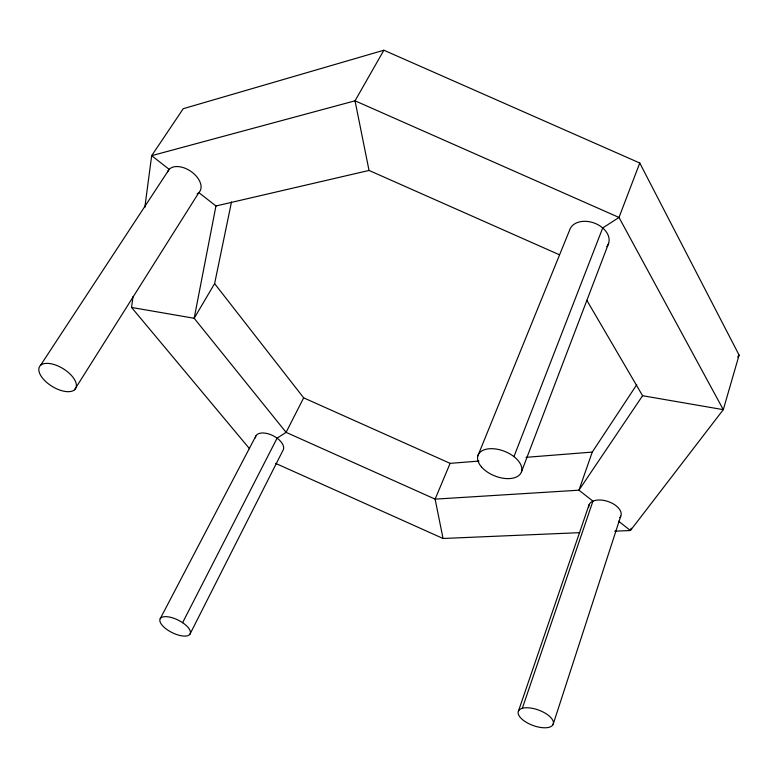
<?xml version="1.0" encoding="UTF-8"?>
<svg xmlns="http://www.w3.org/2000/svg" width="778" height="778" viewBox="0 0 778 778"><rect width="100%" height="100%" fill="white"/><g stroke="black" fill="none" stroke-linecap="round" stroke-linejoin="round"><path stroke-width="1.17" d="M249.573 448.78L131.56 307.456L132.999 296.613M144.815 207.473L151.681 155.668L183.248 108.696L383.875 50.22L639.759 163.01L739.1 355.099L723.287 409.656L630.443 530.508L614.727 531.18M74.591 389.739A21.103 10.435 31.5 0 0 56.113 365.213A21.103 10.435 31.5 0 0 42.119 377.593A21.103 10.435 31.5 0 0 74.591 389.739L198.857 192.613L215.953 205.985L194.169 318.27L286.09 432.354L435.126 499.136L578.939 490.189L592.943 501.149L522.33 708.301M131.56 307.456L194.169 318.27L214.611 283.63L231.494 201.979M631.172 528.204L630.443 530.508L618.559 521.202M553.1 724.483A18.575 8.198 20.2 0 0 530.178 707.97A18.575 8.198 20.2 0 0 524.109 720.866A18.575 8.198 20.2 0 0 553.1 724.483L620.737 516.222M518.42 711.218L589.053 504.786M636.744 384.702L592.262 452.086L578.939 490.189L642.589 395.72L586.826 300.318M521.513 471.682L608.62 243.358M639.759 163.01L619.006 217.451L602.717 227.964L513.957 456.608M477.818 455.947L569.574 230.23A20.607 14.519 19.8 0 1 595.987 223.753A20.607 14.519 19.8 0 1 606.782 246.694M479.024 461.062L450.112 463.357L435.126 499.136L443.042 538.483L579.659 532.667M189.988 634.148A16.776 6.944 26.5 0 0 171.034 617.421A16.776 6.944 26.5 0 0 164.411 627.545A16.776 6.944 26.5 0 0 189.988 634.148L283.007 450.297A15.346 8.12 27 0 0 271.892 435.155A15.346 8.12 27 0 0 255.359 437.907M214.611 283.63L303.663 397.84L286.09 432.354L277.085 438.17L182.597 622.682M160.229 618.695L255.952 435.836M383.875 50.22L355.031 100.809L369.035 170.44L559.372 254.746M40.456 365.446L169.176 169.361L151.681 155.668L355.031 100.809L619.006 217.451L723.287 409.656L642.589 395.72M737.651 357.044L739.1 355.099M215.953 205.985L369.035 170.44M526.006 457.338L592.262 452.086M303.663 397.84L450.112 463.357M275.626 463.377L443.042 538.483M167.562 171.977A18.935 11.719 34 0 1 191.738 171.967A18.935 11.719 34 0 1 197.174 193.868M588.693 507.237A16.853 9.433 18.5 0 1 607.9 501.46A16.853 9.433 18.5 0 1 619.842 517.642M481.456 466.907A23.243 13.245 21.5 0 0 519.723 474.677A23.243 13.245 21.5 0 0 497.959 449.363A23.243 13.245 21.5 0 0 481.456 466.907"/></g></svg>
